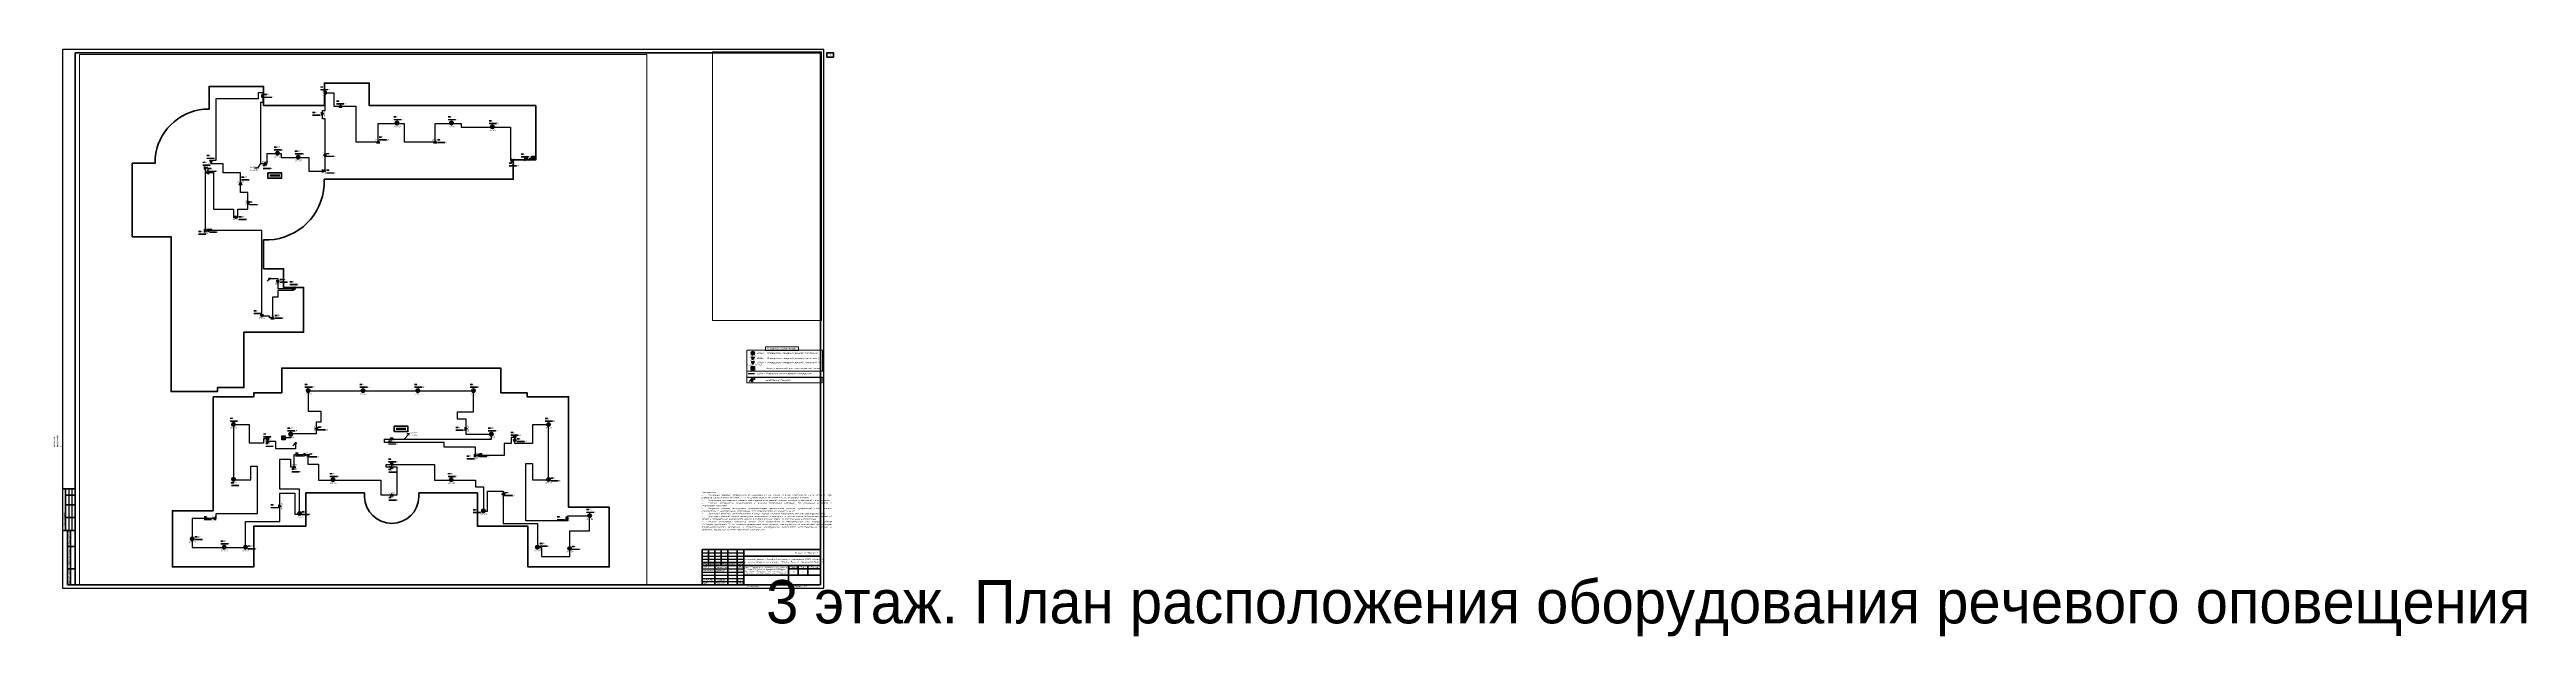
# Paper-space layout '11 План расположения оборудования и кабельных трасс на 3 этаже Р' of a CAD drawing. Extents: x -20 to 3848, y -76 to 841.
# The model-space entities are those that its viewports show. They can reach past a viewport. Long polylines and large blocks are cut down to what shows.
import ezdxf
from ezdxf import colors
from ezdxf.entities.mleader import LeaderData, LeaderLine
from ezdxf.enums import TextEntityAlignment as Align
from ezdxf.math import Vec2, Vec3

# ---------------------------------------------------------------- set-up
doc = ezdxf.new("R2018")
doc.units = 0
doc.header["$LTSCALE"] = 100
doc.set_wipeout_variables(frame=1)
doc.linetypes.add('CONTI', pattern=[0])
doc.layers.get('Defpoints').update_dxf_attribs({"color": 42})
for name, color, linetype in [('_1', 7, 'Continuous'), ('_СОУЭ_Аннотации', 7, 'Continuous'), ('ODG - Проводка', 3, 'Continuous')]:
    doc.layers.add(name, color=color, linetype=linetype)
for name, color, linetype, lineweight in [('_13_СОУЭ_линии', 5, 'Continuous', 70), ('_СОУЭ Оповещение_речевое', 7, 'Continuous', 30), ('АП_АСУ_ОсновнаяТолстая', 7, 'Continuous', 30), ('НО Оповещатели Речь', 5, 'Continuous', 50), ('Радио', 5, 'Continuous', 30), ('СС_Схема', 7, 'Continuous', 30), ('Текст', 7, 'Continuous', 15)]:
    doc.layers.add(name, color=color, linetype=linetype, lineweight=lineweight)
doc.styles.add('ISOCPEUR', font='isocpeui.ttf', dxfattribs={"height": 250})
doc.styles.add('OlympDesign', font='isocpeui.ttf', dxfattribs={"height": 250})
doc.styles.get("Standard").update_dxf_attribs({"font": 'arial.ttf'})
doc.linetypes.add('Открыто в трубе', pattern='A,2,[1,BDG_GOST,S=1,R=0,X=0,Y=0],-4', length=6)

# ---------------------------------------------------------------- blocks, each defined once
blk = doc.blocks.new('*U265')
at = {"linetype": 'Continuous', "lineweight": 25}
for p, q in [((1189, 841), (0, 841)), ((0, 841), (0, 0)), ((1189, 0), (1189, 841)), ((10, 155), (10, 90)), ((15, 155), (15, 90)), ((999, 55), (1064, 55)), ((999, 50), (1064, 50)), ((999, 45), (1064, 45)), ((0, 0), (1189, 0)), ((999, 30), (1064, 30)), ((999, 25), (1064, 25)), ((999, 20), (1064, 20)), ((999, 15), (1064, 15)), ((999, 10), (1064, 10))]:
    blk.add_line(p, q, dxfattribs=at)
at = {"linetype": 'Continuous', "lineweight": 60}
for p, q in [((1184, 836), (20, 836)), ((20, 836), (20, 5)), ((1184, 5), (1184, 836)), ((20, 155), (0, 155)), ((5, 155), (5, 90)), ((20, 145), (5, 145)), ((20, 130), (5, 130)), ((20, 90), (0, 90)), ((20, 110), (5, 110)), ((8, 90), (8, 5)), ((13, 90), (13, 5)), ((8, 65), (20, 65)), ((999, 60), (1184, 60)), ((999, 5), (999, 60)), ((999, 40), (1064, 40)), ((1009, 60), (1009, 35)), ((1019, 60), (1019, 5)), ((1029, 60), (1029, 35)), ((1039, 60), (1039, 5)), ((1054, 60), (1054, 5)), ((1064, 5), (1064, 60)), ((1064, 50), (1184, 50)), ((1184, 5), (1184, 60)), ((8, 30), (20, 30)), ((8, 5), (20, 5)), ((20, 5), (1184, 5)), ((999, 35), (1184, 35)), ((1064, 20), (1184, 20)), ((1134, 35), (1134, 5)), ((1134, 30), (1184, 30)), ((1149, 35), (1149, 20)), ((1164, 35), (1164, 20))]:
    blk.add_line(p, q, dxfattribs=at)
at = {"linetype": 'Continuous', "lineweight": 40}
blk.add_line((1134, 5), (1134, 35), dxfattribs=at)
at = {"lineweight": 60}
blk.add_lwpolyline([(1194, 829), (1204, 829), (1204, 836), (1194, 836)], close=True, dxfattribs=at)
at = {"linetype": 'Continuous', "rotation": 90, "style": 'ISOCPEUR'}
for s, insert, char_height, width, attachment_point in [('#########################', (-7.5, 176), 2.5, 19, 4), ('########################', (-12.5, 176), 2.5, 19, 4), ('#####', (-12.5, 215), 2.5, 10, 5), ('#####', (-7.5, 215), 2.5, 10, 5), ('#####', (-2.5, 215), 2.5, 10, 5), ('Согласовано', (-17.5, 172.5), 3, 35, 5), ('Гл. спец ВК', (-12.5, 156), 2.5, 19, 4), ('#####', (-12.5, 150), 2.5, 10, 5), ('Гл. спец ЭОМ', (-7.5, 156), 2.5, 19, 4), ('######################', (-7.5, 111), 2.5, 19, 4), ('#####', (-7.5, 150), 2.5, 10, 5), ('########################', (-2.5, 111), 2.5, 19, 4), ('#####', (-2.5, 150), 2.5, 10, 5), ('######', (-12.5, 111), 2.5, 19, 4), ('Согласовано', (2.5, 107.5), 2.5, 35, 5), ('ГАП', (-12.5, 91), 2.5, 19, 4), ('Гл. констр. ', (-7.5, 91), 2.5, 19, 4), ('Гл. спец ОВ', (-2.5, 91), 2.5, 19, 4), ('Взам. инв. №', (10.5, 77.5), 2.5, 25, 5), ('Подп. и дата', (10.5, 47.5), 2.5, 35, 5), ('Инв. № подл.', (10.5, 17.5), 2.5, 25, 5)]:
    blk.add_mtext(s, dxfattribs=dict(at, insert=insert, char_height=char_height, width=width, attachment_point=attachment_point))
at = {"char_height": 2.5, "attachment_point": 5, "style": 'ISOCPEUR'}
for s, insert, width in [('Изм.', (1004, 37.5), 10), ('Кол.уч', (1014, 37.5), 10), ('Лист', (1024, 37.5), 10), ('№док', (1034, 37.5), 10), ('Подп.', (1046.5, 37.5), 15), ('Дата', (1059, 37.5), 10), ('Стадия', (1141.5, 32.5), 15), ('Лист', (1156.5, 32.5), 15), ('Листов', (1174, 32.5), 20)]:
    blk.add_mtext(s, dxfattribs=dict(at, insert=insert, width=width))
at = {"linetype": 'Continuous', "char_height": 2.5, "style": 'ISOCPEUR'}
for s, insert, width, attachment_point in [('Капитальный ремонт общеобразовательного учреждения (ГБОУ «Школа № 429»), расположенного по адресу: г. Москва, 5-ая ул. Соколиной Горы д.14', (1124, 42.5), 120, 5), ('16-25/Г-П–ИОС5.2', (1174, 55), 110, 6), ('Разраб.', (1000, 32.5), 19, 4), ('Проверил', (1000, 27.5), 19, 4), ('Н. контр.', (1000, 12.5), 19, 4), ('ГИП', (1000, 7.5), 19, 4), ('Силантьев', (1020, 32.5), 19, 4), ('Поляков', (1020, 27.5), 19, 4), ('Губарева', (1020, 12.5), 19, 4), ('Мурашов', (1020, 7.5), 19, 4), ('05.26', (1055.3, 32.5), 10, 4), ('05.26', (1055.3, 27.5), 10, 4), ('05.26', (1055.3, 12.5), 10, 4), ('05.26', (1055.3, 7.4), 10, 4), ('Копировал', (1078.5, 2.5), 25, 5), ('П', (1141.5, 25), 15, 5), ('Формат', (1149.5, 2.5), 16, 5)]:
    blk.add_mtext(s, dxfattribs=dict(at, insert=insert, width=width, attachment_point=attachment_point))
at = {"linetype": 'Continuous', "insert": (1099, 27.5), "char_height": 2, "width": 70, "attachment_point": 5, "line_spacing_factor": 0.8, "style": 'ISOCPEUR'}
blk.add_mtext('Раздел 5 "Сведения об инженерном оборудовании, о сетях и системах инженерно‐технического обеспечения" Подраздел 5 «Сети связи» Часть 2. Система оповещения управления эвакуацией', dxfattribs=at)
at = {"style": 'ISOCPEUR'}
for tag, p in [('Сквозная_нумерация', (1199, 832.5)), ('Форма3_номер_листа', (1156.5, 25)), ('Форма3_количество_листов', (1174, 25))]:
    blk.add_attdef(tag, text='', height=2.5, dxfattribs=at).set_placement(p, align=Align.MIDDLE_CENTER)
blk.add_attdef('Форма3_дополнительный_шифр', text='', height=2.5, dxfattribs=at).set_placement((1174, 55), align=Align.MIDDLE_LEFT)
at = {"lineweight": 30, "flags": 104}
blk.add_attdef('Форма3_наименование_чертежа', text='', height=2.5, dxfattribs=at).set_placement((1099, 12.5), align=Align.MIDDLE_CENTER)
at = {"style": 'ISOCPEUR', "flags": 8}
blk.add_attdef('Формат', (1157.5, 1.5), '', height=2.5, dxfattribs=at)
blk.add_wipeout([(-20, 220), (-0.5, 220), (-0.5, 90), (-20, 90)])
blk = doc.blocks.new('*U75')
at = {"layer": 'НО Оповещатели Речь', "color": 5}
for p, q in [((-84, -184), (-242, -26)), ((-242, -26), (242, -26)), ((-84, -184), (84, -184)), ((-84, -281), (-84, -184)), ((84, -281), (-84, -281)), ((84, -184), (242, -26)), ((84, -281), (84, -184))]:
    blk.add_line(p, q, dxfattribs=at)
blk.add_circle((0, -114), 273, dxfattribs=at)
at = {"layer": 'Defpoints', "lineweight": 50, "ltscale": 100, "style": 'OlympDesign', "width": 0.8}
blk.add_text('SСS-03', height=250, dxfattribs=at).set_placement((0, -649), align=Align.MIDDLE_CENTER)
blk = doc.blocks.new('*U74')
at = {"color": 5}
blk.add_wipeout([(-348, 366), (348, 366), (121, 140), (121, 0), (-121, 0), (-121, 140)], dxfattribs=at).dxf.layer = 'НО Оповещатели Речь'
at = {"layer": 'НО Оповещатели Речь'}
h = blk.add_hatch(color=5, dxfattribs=at)
h.dxf.hatch_style = 1
h.set_gradient(color1=(0, 0, 255), color2=(0, 0, 255), tint=1)
h.paths.add_polyline_path([(-121, 0), (121, 0), (121, 140), (-121, 140)])
at = {"layer": 'НО Оповещатели Речь', "color": 5}
for p, q in [((-121, 140), (-348, 366)), ((-348, 366), (348, 366)), ((121, 140), (-121, 140)), ((-121, 140), (-121, 0)), ((-121, 0), (121, 0)), ((121, 140), (348, 366)), ((121, 0), (121, 140))]:
    blk.add_line(p, q, dxfattribs=at)
at = {"layer": 'Defpoints', "lineweight": 50, "ltscale": 100, "style": 'OlympDesign', "width": 0.8}
blk.add_text('BIAD4.23', height=250, dxfattribs=at).set_placement((0, -250), align=Align.MIDDLE_CENTER)
blk = doc.blocks.new('*U90')
at = {"layer": 'ODG - Проводка'}
h = blk.add_hatch(color=0, dxfattribs=at)
edge = h.paths.add_edge_path()
edge.add_arc((0, 0), 50, 0, 360)
at = {"layer": 'ODG - Проводка', "color": 0}
for points in [[(0, 0), (212, 212)], [(35, 35), (85, 122)], [(35, 35), (122, 85)]]:
    blk.add_lwpolyline(points, dxfattribs=at)
blk.add_circle((0, 0), 50, dxfattribs=at)
blk = doc.blocks.new('SFT-2300-М')
at = {"true_color": 0xffffff}
h = blk.add_hatch(color=7, dxfattribs=at)
h.dxf.hatch_style = 1
h.paths.add_polyline_path([(250, 292), (-274, 292), (-274, -295), (250, -295)])
at = {"layer": '_1', "lineweight": 30}
h = blk.add_hatch(color=5, dxfattribs=at)
h.dxf.hatch_style = 1
h.paths.add_polyline_path([(177, -2, 1), (-202, -2, 1)])
at = {"color": 5, "lineweight": 30}
blk.add_lwpolyline([(-274, 292), (250, 292), (250, -295), (-274, -295)], close=True, dxfattribs=at)
blk.add_circle((-12, -2), 189, dxfattribs=at)
blk = doc.blocks.new('_ArchTick')
at = {"color": 0, "linetype": 'ByBlock', "const_width": 0.15}
blk.add_lwpolyline([(-0.5, -0.5), (0.5, 0.5)], dxfattribs=at)
blk = doc.blocks.new('*U98')
at = {"layer": 'НО Оповещатели Речь'}
h = blk.add_hatch(color=5, dxfattribs=at)
h.dxf.hatch_style = 1
h.set_gradient(color1=(0, 0, 255), color2=(0, 0, 255), rotation=351.73505, tint=1)
h.paths.add_polyline_path([(243, 256), (-243, 256), (-85, 98), (85, 98)])
at = {"linetype": 'CONTI', "lineweight": 60}
for p, q in [((-243, 256), (243, 256)), ((-85, 98), (-243, 256)), ((-85, 0), (-85, 98)), ((85, 0), (-85, 0)), ((85, 98), (85, 0))]:
    blk.add_line(p, q, dxfattribs=at)
at = {"layer": 'НО Оповещатели Речь', "color": 5}
for p, q in [((-85, 98), (-243, 256)), ((-243, 256), (243, 256)), ((85, 98), (-85, 98)), ((-85, 98), (-85, 0)), ((243, 256), (85, 98)), ((85, 98), (243, 256)), ((85, 0), (85, 98)), ((-85, 0), (85, 0))]:
    blk.add_line(p, q, dxfattribs=at)
at = {"layer": 'Defpoints', "color": 7, "lineweight": 50, "ltscale": 100, "style": 'OlympDesign', "width": 0.8}
blk.add_text('SWS-110W (10 Вт)', height=250, dxfattribs=at).set_placement((0, -244), align=Align.MIDDLE_CENTER)
blk = doc.blocks.new('*U88')
at = {"layer": 'ODG - Проводка'}
h = blk.add_hatch(color=0, dxfattribs=at)
edge = h.paths.add_edge_path()
edge.add_arc((0, 0), 50, 0, 360)
at = {"layer": 'ODG - Проводка', "color": 0}
for points in [[(-212, -212), (0, 0)], [(-212, -212), (-162, -126)], [(-212, -212), (-126, -162)]]:
    blk.add_lwpolyline(points, dxfattribs=at)
blk.add_circle((0, 0), 50, dxfattribs=at)

msp = doc.modelspace()

# ---------------------------------------------------------------- linework, layer by layer
at = {"color": 5, "lineweight": 30}
msp.add_line((73181.1, -36055), (74158.5, -36055), dxfattribs=at)
at = {"layer": '_13_СОУЭ_линии', "color": 5, "lineweight": 30}
for points in [[(587350.4, -79005.6), (588585.4, -79005.6), (588585.4, -80563.2), (591078.6, -80563.2), (591078.6, -80887.1), (588585.4, -80887.1), (588585.4, -81887.6), (587788.3, -81887.6), (587788.3, -85155.1), (587300.3, -85155.1), (587300.3, -84851.8), (586109, -84851.8), (586109, -71497.7), (577320.1, -71497.7), (577320.1, -61719.3), (577668.5, -61719.3), (577668.5, -62438.4), (578551.1, -62438.4), (578551.1, -68158.5), (581693.4, -68158.5), (581693.4, -69453.9), (582356.8, -69453.9), (582356.8, -68158.5), (583920.9, -68158.5), (583920.9, -65561.1), (582775.5, -65561.1), (582775.5, -62510.2), (580094.8, -62510.2), (580094.8, -61106.1), (578194, -61106.1), (578194, -60506.3), (578994.3, -60506.3), (578994.3, -50899.8), (585577.2, -50899.8), (585577.2, -49933.7), (586270.1, -49933.7), (586270.1, -51531.2), (585877.8, -51531.2), (585877.8, -61035.2), (586919.5, -61035.2), (586919.5, -59480.9), (589149, -59480.9), (589149, -60112.9), (593457.7, -60112.9), (593457.7, -62209.8), (596002.2, -62209.8), (596002.2, -54083.2), (595620.5, -54083.2), (595620.5, -54083.2), (595600.1, -54083.2), (595600.1, -52764.7), (596002.2, -52764.7), (596002.2, -49974.8), (597374.7, -49974.8), (597374.7, -52085.2), (600791.1, -52085.2), (600791.1, -57640.3), (604285.5, -57640.3), (604285.5, -54772.4), (608310.9, -54772.4), (608310.9, -57640.3), (613170.8, -57640.3), (613170.8, -54772.4), (617229.9, -54772.4), (617229.9, -55384.8), (624916, -55384.8), (624916, -60565.5), (625270.1, -60565.5), (625270.1, -60384.4), (627957.9, -60384.4), (627957.9, -60182.2), (628262.5, -60182.2)], [(591380, -104729.3), (591380, -105614.5), (588306.5, -105614.5), (588306.5, -104462.8), (586995.6, -104462.8), (586995.6, -104039.5), (586378.4, -104039.5), (586378.4, -104710.5), (584202.1, -104710.5), (584202.1, -101842.1), (581688, -101842.1), (581688, -110425), (584366.3, -110425), (584366.3, -108317.9), (585370.1, -108317.9), (585370.1, -115764), (578900.6, -115764), (578900.6, -116469.8), (575225.6, -116469.8), (575225.6, -121024.8), (583555.6, -121024.8), (583555.6, -116954.2), (588915.2, -116954.2), (588915.2, -112531.6), (591247.2, -112531.6), (591247.2, -115774.8), (591984.5, -115774.8), (591984.5, -111901.5), (588915.2, -111901.5), (588915.2, -107184.4), (590605.4, -107184.4), (590605.4, -108397.9), (591148.9, -108397.9), (591148.9, -106502.3), (593270.9, -106502.3), (593270.9, -107995.1), (594949, -107995.1), (594949, -110484.8), (604707.9, -110484.8), (604707.9, -112790.2), (607230.8, -112790.2), (607230.8, -108440.2), (605543.7, -108440.2), (605543.7, -108039.4), (613097.6, -108039.4), (613097.6, -110484.8), (619450.6, -110484.8), (619450.6, -111506.9), (620705.1, -111506.9), (620705.1, -115349.2), (621324.6, -115349.2), (621324.6, -112220.5), (623816, -112220.5), (623816, -117279.6), (629130.6, -117279.6), (629130.6, -121024.8), (629806.7, -121024.8), (629806.7, -122422.3), (634190.6, -122422.3), (634190.6, -118425.3), (637290.7, -118425.3), (637290.7, -116103.3), (633815.2, -116103.3), (633815.2, -116853.1), (627319.3, -116853.1), (627319.3, -107869.9), (628359.4, -107869.9), (628359.4, -110452.3), (630870.6, -110452.3), (630870.6, -101867.1), (628371.5, -101867.1), (628371.5, -104753.5), (625620.6, -104753.5), (625620.6, -103849.4), (625054.1, -103849.4), (625054.1, -104753.5), (623930.2, -104753.5), (623930.2, -106615.4), (619485.2, -106615.4), (619485.2, -105327.2), (614567.3, -105327.2), (614567.3, -104610), (605283.1, -104610), (605283.1, -104069.4), (621955.4, -104069.4), (621955.4, -103379.4), (618017.6, -103379.4), (618017.6, -100985.8), (616669.1, -100985.8), (616669.1, -99824.5), (619153.1, -99824.5), (619153.1, -96570.9), (593348.1, -96570.9), (593348.1, -99718.7), (595330.1, -99718.7), (595330.1, -101408.6), (594613.5, -101408.6), (594613.5, -103271.1), (590615.7, -103271.1), (590615.7, -103876.1), (589739.9, -103876.1)]]:
    msp.add_lwpolyline(points, dxfattribs=at)
at = {"layer": '_СОУЭ_Аннотации', "color": 67, "linetype": 'CONTI', "lineweight": 60, "ltscale": 100, "true_color": 0x727430}
msp.add_lwpolyline([(577060.5, -52551.5), (577870.5, -52551.5), (577870.5, -48984.8), (586370.5, -48984.8), (586370.5, -51984.8), (595870.5, -51984.8), (595870.5, -48474.8), (602870.5, -48474.8), (602870.5, -51984.8), (628880.5, -51984.8), (628880.5, -60484.8), (625370.5, -60484.8), (625370.5, -63484.8), (595855.5, -63484.8), (595855.5, -64424.8, -0.38234361), (587180.4, -72966.1), (586370.4, -72966.1), (586370.4, -77469.8), (589500.4, -77469.8), (589500.4, -80399.8), (592620.5, -80399.8), (592620.5, -87399.8), (588391, -87399.8), (583300.4, -87399.8), (583300.4, -96027.4), (579180.6, -96027.4), (579180.6, -96649.8), (571940.4, -96649.9), (571940.4, -72484.8), (565870.5, -72484.8), (565870.5, -60984.8), (569437.2, -60984.8), (569437.2, -60174.8, -0.3603729)], format="xyb", close=True, dxfattribs=at)
at = {"layer": '_СОУЭ_Аннотации', "color": 1, "linetype": 'CONTI', "lineweight": 60, "ltscale": 100}
for points in [[(587065.8, -62487.7), (589192.1, -62487.7), (589192.1, -63336.2), (587065.8, -63336.2)], [(606782, -102058.8), (608908.2, -102058.8), (608908.2, -102907.3), (606782, -102907.3)]]:
    msp.add_lwpolyline(points, close=True, dxfattribs=at)
at = {"layer": '_СОУЭ_Аннотации', "color": 67, "linetype": 'CONTI', "lineweight": 60, "ltscale": 100, "true_color": 0x727430}
msp.add_lwpolyline([(578500.5, -97469.4), (578500.5, -115254.8), (572150.5, -115254.8), (572150.6, -124029.8), (584850.6, -124029.8), (584850.6, -117679.8), (592970.6, -117679.8), (592970.6, -112489.8), (602140.1, -112489.8), (602140.1, -113089.8, 0.97530836), (610650.3, -113089.8), (610650.3, -112489.8), (619785.6, -112489.8), (619785.6, -117679.8), (627665.6, -117679.8), (627665.6, -124029.8), (640365.6, -124029.8), (640365.6, -114719.8), (634015.6, -114719.8), (634015.6, -97469.4), (627525.6, -97469.4), (627525.6, -96849.8), (623415.6, -96849.8), (623415.6, -92984.8), (589215.6, -92984.8), (589215.6, -96849.8), (584875.6, -96849.8), (584875.5, -97469.4), (578500.6, -97469.4)], format="xyb", dxfattribs=at)

# ---------------------------------------------------------------- block references
for p in [(628536.9, -60180.6), (589490, -103874.5)]:
    msp.add_blockref('SFT-2300-М', p)
at = {"layer": '_СОУЭ Оповещение_речевое', "color": 4, "lineweight": 50}
for p in [(73800.2, -24322), (607216.5, -54588.7), (615729.4, -54588.7), (622105.8, -55201.1), (588557.2, -59297.2), (591794.9, -59929.2), (593348.1, -96387.2), (601913.1, -96387.2), (610468, -96387.2), (619153.1, -96387.2), (581688, -101658.4), (590615.7, -103183.2), (621955.4, -103195.7), (630870.6, -101683.4), (581688.1, -110243.6), (597228, -110301.1), (615687.3, -110301.1), (630870.6, -110268.6), (591984.5, -115591.1), (620705.1, -115165.5), (637290.7, -115919.6), (575225.6, -119528.6), (580220.6, -120841.1), (583555.6, -120841.1), (629130.6, -120841.1), (634190.6, -121041.1)]:
    msp.add_blockref('*U75', p, dxfattribs=at)
at = {"layer": 'Радио', "xscale": 2, "yscale": 2, "zscale": 2, "rotation": 178.7329526101915}
for name, p in [('*U90', (73818.9, -32199.6)), ('*U88', (73803.1, -32536.4)), ('*U90', (587350.4, -79005.6)), ('*U90', (587350.4, -79005.6)), ('*U90', (591380, -104729.3)), ('*U90', (591380, -104729.3))]:
    msp.add_blockref(name, p, dxfattribs=at)

# ---------------------------------------------------------------- texts
at = {"layer": '_СОУЭ_Аннотации', "color": 7, "linetype": 'Открыто в трубе', "lineweight": 60, "ltscale": 100, "char_height": 250, "width": 418.76, "attachment_point": 1, "style": 'OlympDesign', "bg_fill": 1, "box_fill_scale": 1, "bg_fill_color": 7, "bg_fill_true_color": 16777215, "bg_fill_transparency": 0}
for s, insert in [('1,5Вт', (586478.8, -50153)), ('3Вт', (593991.8, -52940.3)), ('3Вт', (606683.3, -53634.8)), ('3Вт', (615196.1, -53634.8)), ('3Вт', (621572.6, -54247.2)), ('1,5Вт', (588024, -58343.3)), ('1,5Вт', (591261.7, -58975.3)), ('3Вт', (592814.8, -95433.3)), ('3Вт', (601379.8, -95433.3)), ('3Вт', (609934.8, -95433.3)), ('3Вт', (618619.8, -95433.3)), ('3Вт', (581154.8, -100704.5)), ('1,5Вт', (590082.5, -102229.3)), ('1,5Вт', (621422.1, -102241.8)), ('3Вт', (630337.3, -100729.5)), ('3Вт', (581318.8, -110778.1)), ('1,5Вт', (596694.7, -109347.2)), ('1,5Вт', (615154, -109347.2)), ('3Вт', (631205.3, -110044.8)), ('1,5Вт', (592306.3, -115292.4)), ('1,5Вт', (619087.2, -115002.4)), ('1,5Вт', (636757.5, -114965.7)), ('1,5Вт', (575615.4, -119203.9)), ('1,5Вт', (579687.3, -119887.2)), ('1,5Вт', (583896.5, -120650.8)), ('1,5Вт', (629513.7, -120260.7)), ('3Вт', (634538.6, -120739.7))]:
    msp.add_mtext(s, dxfattribs=dict(at, insert=insert))
at = {"layer": '_СОУЭ_Аннотации', "char_height": 250, "width": 1197.062, "attachment_point": 1, "style": 'OlympDesign', "bg_fill": 1, "box_fill_scale": 1, "bg_fill_color": 7, "bg_fill_true_color": 16777215, "bg_fill_transparency": 0}
for s, insert in [('BIAD8.13', (586481.2, -50578.3, 0)), ('BIAD8.19', (593994.1, -53365.6, 0)), ('BIAD8.23', (606685.6, -54060.1, 0)), ('BIAD8.25', (615198.5, -54060.1, 0)), ('BIAD8.26', (621574.9, -54672.5, 0)), ('BIAD8.16', (591264, -59400.6, 0)), ('BIAD9.37', (592817.1, -95858.7, 0)), ('BIAD9.36', (601382.1, -95858.7, 0)), ('BIAD9.35', (609937.1, -95858.7, 0)), ('BIAD9.34', (618622.1, -95858.7, 0)), ('BIAD9.3', (581157.1, -101129.9, 0)), ('BIAD9.39', (590084.8, -102654.7, 0)), ('BIAD9.32', (621424.5, -102667.2, 0)), ('BIAD9.26', (630339.6, -101154.9, 0)), ('BIAD9.4', (581321.1, -111203.5, 0)), ('BIAD9.14', (596697.1, -109772.6, 0)), ('BIAD9.18', (615156.3, -109772.6, 0)), ('BIAD9.25', (631207.6, -110470.2, 0)), ('BIAD9.10', (592308.6, -115717.8, 0)), ('BIAD9.19', (619089.5, -115427.8, 0)), ('BIAD9.23', (636759.8, -115391.1, 0)), ('BIAD9.6', (575617.7, -119629.3, 0)), ('BIAD9.7', (579689.7, -120312.6, 0)), ('BIAD9.8', (583898.8, -121076.2, 0)), ('BIAD9.21', (629516, -120686.1, 0)), ('BIAD9.22', (634540.9, -121165.1, 0))]:
    msp.add_mtext(s, dxfattribs=dict(at, insert=insert))
at = {"layer": 'АП_АСУ_ОсновнаяТолстая', "char_height": 250, "attachment_point": 1, "style": 'ISOCPEUR'}
for s, width, insert in [('{\\C0;BIADn -} Оповещатель пожарный речевой{\\C0; потолочный}', 8943.477, (74464, -24300.9)), ('{\\C0;-} межэтажные проходки', 8745.764, (75607.6, -32258)), ('{\\C0;LZOn} - Кабельные линии речевого оповещения', 8943.477, (74558.9, -35920.2))]:
    msp.add_mtext_dynamic_manual_height_columns(s, width=width, gutter_width=125000, heights=[0], dxfattribs=dict(at, insert=insert))
at = {"layer": 'СС_Схема', "ltscale": 100, "insert": (80964.2, -20245.8), "char_height": 250, "attachment_point": 5, "style": 'ISOCPEUR'}
msp.add_mtext_dynamic_manual_height_columns('\\pxql;УСЛОВНЫЕ ОБОЗНАЧЕНИЯ', width=10881.414, gutter_width=12.5, heights=[0], dxfattribs=at)

# ---------------------------------------------------------------- next in the draw order: block references
at = {"layer": '_СОУЭ Оповещение_речевое', "color": 4, "lineweight": 50, "xscale": 0.71930163509888, "yscale": 0.71930163509888, "zscale": 0.71930163509888}
for p in [(73800.2, -25360.7), (627380.5, -60484.8), (582024.7, -69554.3), (586105.8, -84934.7), (586995.6, -104169.8), (606377.6, -104169.8), (625620.6, -103949.8), (606377.6, -108139.8)]:
    msp.add_blockref('*U74', p, dxfattribs=at)
for p, rotation in [((586370.5, -50484.8), 90), ((595870.5, -49974.8), 270), ((604285.5, -57539.9), 180), ((613170.8, -57539.9), 180), ((577420.5, -61745.3), 89.99999999999999), ((586620.5, -60934.8), 180), ((595820.5, -59731.1), 270), ((582775.5, -64054.8), 180), ((577420.5, -71549.3), 89.99999999999999), ((591120.5, -80399.8), 180), ((594513.1, -102462.5), 270), ((618118, -102462.5), 89.99999999999999), ((593170.6, -106665.4), 270), ((619585.6, -106665.4), 89.99999999999999), ((589015.6, -114589.2), 89.99999999999999), ((606395.6, -112689.8), 180), ((623715.6, -112676.3), 270), ((578600.6, -116469.8), 270), ((633915.6, -116469.8), 89.99999999999999)]:
    msp.add_blockref('*U74', p, dxfattribs=dict(at, rotation=rotation))

# ---------------------------------------------------------------- next in the draw order: block references
msp.add_blockref('SFT-2300-М', (73812.4, -26794))
at = {"layer": '_СОУЭ Оповещение_речевое', "color": 4, "lineweight": 50}
msp.add_blockref('*U98', (73800.2, -26037.6), dxfattribs=at)
at = {"layer": '_СОУЭ Оповещение_речевое', "color": 4, "lineweight": 50, "xscale": 0.71930163509888, "yscale": 0.71930163509888, "zscale": 0.71930163509888}
for p, rotation in [((598385.5, -51984.8), 180), ((595855.5, -62209.8), 89.99999999999999), ((625370.5, -60565.5), 90), ((577540.5, -62434.8), 270), ((583820.5, -67164.5), 270), ((577540.5, -71464.5), 270), ((587788.3, -85054.7), 180), ((586995.6, -104289.8), 180), ((625620.6, -104069.8), 180), ((591148.9, -108259.8), 180), ((606377.6, -108339.8), 180), ((619785.6, -106615.4), 270)]:
    msp.add_blockref('*U74', p, dxfattribs=dict(at, rotation=rotation))
msp.add_blockref('*U74', (588585.4, -79619.8), dxfattribs=at)

# ---------------------------------------------------------------- next in the draw order: texts
at = {"layer": '_СОУЭ_Аннотации', "color": 7, "linetype": 'Открыто в трубе', "lineweight": 60, "ltscale": 100, "style": 'OlympDesign', "bg_fill": 1, "box_fill_scale": 1, "bg_fill_color": 7, "bg_fill_true_color": 16777215, "bg_fill_transparency": 0}
for s, insert, char_height, width, attachment_point in [('6Вт', (595223.2, -48957, 0), 250, 418.76, 1), ('3Вт', (604391.8, -56786.9, 0), 250, 418.76, 1), ('3Вт', (613502.1, -57219.4, 0), 250, 418.76, 1), ('3Вт', (577516.1, -59678), 250, 418.76, 1), ('6Вт', (586263.4, -61249.6, 0), 250, 418.76, 1), ('6Вт', (596169, -59368.8, 0), 250, 418.76, 1), ('1,5Вт', (582887.4, -63037, 0), 250, 418.76, 1), ('ZO-8', (588129, -62912), 350, 1602.162, 5), ('6Вт', (594891.9, -102073.5, 0), 250, 418.76, 1), ('3Вт', (605851, -104291.8, 0), 250, 418.76, 1), ('ZO-9', (607845.1, -102483.1), 350, 1602.162, 5), ('6Вт', (616387.2, -102131.8, 0), 250, 418.76, 1), ('6Вт', (587497.7, -114231, 0), 250, 418.76, 1), ('3Вт', (605906.2, -113057, 0), 250, 418.76, 1), ('6Вт', (624065.1, -112318, 0), 250, 418.76, 1), ('6Вт', (577082.7, -116111.5, 0), 250, 418.76, 1), ('6Вт', (632198.9, -116111.5, 0), 250, 418.76, 1)]:
    msp.add_mtext(s, dxfattribs=dict(at, insert=insert, char_height=char_height, width=width, attachment_point=attachment_point))
at = {"layer": '_СОУЭ_Аннотации', "char_height": 250, "width": 1197.062, "attachment_point": 1, "style": 'OlympDesign', "bg_fill": 1, "box_fill_scale": 1, "bg_fill_color": 7, "bg_fill_true_color": 16777215, "bg_fill_transparency": 0}
for s, insert in [('BIAD8.20', (595225.5, -49382.4, 0)), ('BIAD8.22', (604394.1, -57212.2, 0)), ('BIAD8.24', (613504.5, -57644.8, 0)), ('BIAD8.14', (586265.8, -61675, 0)), ('BIAD8.15', (588026.3, -58768.7, 0)), ('BIAD8.11', (582889.7, -63462.4, 0)), ('BIAD8.9', (582473, -69661.3, 0)), ('BIAD9.38', (594894.3, -102498.9, 0)), ('BIAD9.33', (616389.5, -102557.1, 0)), ('BIAD9.31', (605853.3, -104717.2)), ('BIAD9.9', (587500, -114656.3, 0)), ('BIAD9.15', (605908.5, -113482.3, 0)), ('BIAD9.20', (624067.4, -112743.4, 0)), ('BIAD9.5', (577085, -116536.9, 0)), ('BIAD9.24', (632201.2, -116536.9, 0))]:
    msp.add_mtext(s, dxfattribs=dict(at, insert=insert))
at = {"layer": 'АП_АСУ_ОсновнаяТолстая', "char_height": 250, "attachment_point": 1, "style": 'ISOCPEUR'}
for s, width, insert in [('{\\C0;BIADn -} Оповещатель пожарный речевой настенный 1,5-6W', 9929.896, (74464, -25094.2)), ('{\\C0;BIADn -} Оповещатель пожарный речевой настенный 10W', 10053.201, (74464, -25754.6)), ('{\\C0; -} Фильтр оконечный для трансляционной линии', 8943.477, (75333.5, -26660.9))]:
    msp.add_mtext_dynamic_manual_height_columns(s, width=width, gutter_width=125000, heights=[0], dxfattribs=dict(at, insert=insert))

# ---------------------------------------------------------------- next in the draw order: block references
at = {"layer": '_СОУЭ Оповещение_речевое', "color": 4, "lineweight": 50, "xscale": 0.71930163509888, "yscale": 0.71930163509888, "zscale": 0.71930163509888, "rotation": 89.99999999999999}
msp.add_blockref('*U74', (592970.6, -106502.3), dxfattribs=at)

# ---------------------------------------------------------------- next in the draw order: texts
at = {"layer": '_СОУЭ_Аннотации', "color": 7, "linetype": 'Открыто в трубе', "lineweight": 60, "ltscale": 100, "char_height": 250, "width": 418.76, "attachment_point": 1, "style": 'OlympDesign', "bg_fill": 1, "box_fill_scale": 1, "bg_fill_color": 7, "bg_fill_true_color": 16777215, "bg_fill_transparency": 0}
for s, insert in [('6Вт', (597738.2, -51185.5, 0)), ('3Вт', (576850.7, -60727.5, 0)), ('6Вт', (577819.4, -61709.1, 0)), ('6Вт', (624723.2, -60858.6, 0)), ('6Вт', (626568.5, -59453.1, 0)), ('6Вт', (596197.2, -61963.5, 0)), ('1,5Вт', (582470.6, -69236, 0)), ('3Вт', (584162.2, -66918.2, 0)), ('3Вт', (576214.6, -71509, 0)), ('6Вт', (577882.2, -71218.2, 0)), ('1,5Вт', (588917.1, -79006.5, 0)), ('6Вт', (590473.2, -79382, 0)), ('6Вт', (584849.2, -83922.7, 0)), ('1,5Вт', (588130.1, -84648, 0)), ('6Вт', (586348.2, -103152, 0)), ('6Вт', (624973.2, -102932, 0)), ('6Вт', (625946.4, -103921.2, 0)), ('6Вт', (586687.5, -104653.6, 0)), ('3Вт', (605851, -107086.6, 0)), ('6Вт', (618086.5, -106608.6, 0)), ('6Вт', (620092.5, -106257.1, 0)), ('3Вт', (605888.2, -108707, 0))]:
    msp.add_mtext(s, dxfattribs=dict(at, insert=insert))
at = {"layer": '_СОУЭ_Аннотации', "char_height": 250, "width": 1197.062, "attachment_point": 1, "style": 'OlympDesign', "bg_fill": 1, "box_fill_scale": 1, "bg_fill_color": 7, "bg_fill_true_color": 16777215, "bg_fill_transparency": 0}
for s, insert in [('BIAD8.21', (597740.5, -51610.8, 0)), ('BIAD8.7', (576853, -61152.9, 0)), ('BIAD8.12', (577518.5, -60103.4, 0)), ('BIAD8.18', (596171.4, -59794.1, 0)), ('BIAD8.27', (624725.5, -61283.9, 0)), ('BIAD8.28', (626570.8, -59878.5, 0)), ('BIAD8.8', (577821.7, -62134.4, 0)), ('BIAD8.17', (596199.6, -62388.8, 0)), ('BIAD8.10', (584164.6, -67343.5, 0)), ('BIAD8.6', (576216.9, -71934.3, 0)), ('BIAD8.5', (577884.6, -71643.5, 0)), ('BIAD8.1', (588919.4, -79431.9, 0)), ('BIAD8.2', (590475.5, -79807.4, 0)), ('BIAD8.4', (584851.5, -84348.1, 0)), ('BIAD8.3', (588132.4, -85073.4, 0)), ('BIAD9.2', (586350.6, -103577.4, 0)), ('BIAD9.28', (624975.6, -103357.4, 0)), ('BIAD9.27', (625948.8, -104346.5, 0)), ('BIAD9.1', (586689.8, -105079, 0)), ('BIAD9.17', (605853.3, -107512)), ('BIAD9.30', (618088.9, -107034, 0)), ('BIAD9.29', (620094.8, -106682.5, 0)), ('BIAD9.11', (590768.8, -109063.7, 0)), ('BIAD9.16', (605890.5, -109132.3, 0))]:
    msp.add_mtext(s, dxfattribs=dict(at, insert=insert))

# ---------------------------------------------------------------- next in the draw order: leaders
ml = msp.add_multileader_mtext('Standard')
ml.set_content('LZO-8^JL=250м', color=256, style='OlympDesign')
ml.set_leader_properties(color=256, linetype='ByLayer', lineweight=-1)
ml.set_arrow_properties(name='ARCHTICK')
ml.build(insert=Vec2(0, 0))
ml.multileader.update_dxf_attribs({"text_left_attachment_type": 6, "text_right_attachment_type": 6, "dogleg_length": 50, "arrow_head_size": 100})
ctx = ml.context
ctx.base_point, ctx.char_height, ctx.arrow_head_size, ctx.landing_gap_size, ctx.plane_origin = Vec3(584247.9, -61774.7), 250, 100, 0, Vec3(585711.3, -60704.3)
ctx.left_attachment, ctx.right_attachment = 6, 6
notes = []
notes.append((ctx, [(0, (1, 1, 0), (585417.6, -61774.7), (-1, 0), 50, [(0, [(585877.8, -61035.2)], 0, [])])]))
ctx.mtext.insert, ctx.mtext.width, ctx.mtext.flow_direction = Vec3(584247.9, -61474.7), 383.666, 5
ctx.mtext.has_bg_fill, ctx.mtext.bg_color, ctx.mtext.bg_scale_factor, ctx.mtext.bg_transparency, ctx.mtext.use_window_bg_color = 1, -1027028792, 1.5, 0, 1
ml = msp.add_multileader_mtext('Standard')
ml.set_content('LZO-9^JL=405м', color=256, style='OlympDesign')
ml.set_leader_properties(color=256, linetype='ByLayer', lineweight=-1)
ml.set_arrow_properties(name='ARCHTICK')
ml.build(insert=Vec2(0, 0))
ml.multileader.update_dxf_attribs({"text_left_attachment_type": 6, "text_right_attachment_type": 6, "dogleg_length": 50, "arrow_head_size": 100})
ctx = ml.context
ctx.base_point, ctx.char_height, ctx.arrow_head_size, ctx.landing_gap_size, ctx.plane_origin = Vec3(609162.8, -103244), 250, 100, 0, Vec3(608171.9, -103738.5)
ctx.left_attachment, ctx.right_attachment = 6, 6
notes.append((ctx, [(1, (1, 1, 0), (609112.8, -103244), (1, 0), 50, [(0, [(608338.3, -104069.4)], 0, [])])]))
ctx.mtext.insert, ctx.mtext.width, ctx.mtext.flow_direction = Vec3(609162.8, -102944), 383.666, 5
ctx.mtext.has_bg_fill, ctx.mtext.bg_color, ctx.mtext.bg_scale_factor, ctx.mtext.bg_transparency, ctx.mtext.use_window_bg_color = 1, -1027028792, 1.5, 0, 1
for ctx, leaders in notes:
    for number, flags, end, landing, length, lines in leaders:
        leader = LeaderData()
        leader.index, (leader.has_last_leader_line, leader.has_dogleg_vector, leader.attachment_direction) = number, flags
        leader.last_leader_point, leader.dogleg_vector, leader.dogleg_length = Vec3(end), Vec3(landing), length
        for number, points, colour, breaks in lines:
            line = LeaderLine()
            line.index, line.vertices, line.color, line.breaks = number, Vec3.list(points), colors.encode_raw_color(colour), breaks
            leader.lines.append(line)
        ctx.leaders.append(leader)

# ---------------------------------------------------------------- next in the draw order: block references
at = {"layer": '_СОУЭ Оповещение_речевое', "color": 4, "lineweight": 50, "xscale": 0.71930163509888, "yscale": 0.71930163509888, "zscale": 0.71930163509888, "rotation": 90}
msp.add_blockref('*U74', (595700.5, -53259.8), dxfattribs=at)
at = {"layer": '_СОУЭ Оповещение_речевое', "color": 4, "lineweight": 50, "xscale": 0.71930163509888, "yscale": 0.71930163509888, "zscale": 0.71930163509888}
msp.add_blockref('*U74', (578194, -60814.8), dxfattribs=at)

# ---------------------------------------------------------------- next in the draw order: texts
at = {"layer": '_СОУЭ_Аннотации', "color": 7, "linetype": 'Открыто в трубе', "lineweight": 60, "ltscale": 100, "char_height": 250, "width": 418.76, "attachment_point": 1, "style": 'OlympDesign', "bg_fill": 1, "box_fill_scale": 1, "bg_fill_color": 7, "bg_fill_true_color": 16777215, "bg_fill_transparency": 0}
for s, insert in [('6Вт', (591353.4, -106151.1, 0)), ('6Вт', (593549.4, -106276.5, 0)), ('1,5Вт', (590766.5, -108638.3, 0))]:
    msp.add_mtext(s, dxfattribs=dict(at, insert=insert))
at = {"layer": '_СОУЭ_Аннотации', "char_height": 250, "width": 1197.062, "attachment_point": 1, "style": 'OlympDesign', "bg_fill": 1, "box_fill_scale": 1, "bg_fill_color": 7, "bg_fill_true_color": 16777215, "bg_fill_transparency": 0}
for s, insert in [('BIAD9.12', (591355.8, -106576.5, 0)), ('BIAD9.13', (593551.7, -106701.8, 0))]:
    msp.add_mtext(s, dxfattribs=dict(at, insert=insert))

psp = doc.layouts.new('11 План расположения оборудования и кабельных трасс на 3 этаже Р')

# ---------------------------------------------------------------- viewports
at = {"layer": 'Defpoints', "color": 2}
psp.add_viewport(center=(470.1, 419.5), size=(886.1, 827.986), view_center_point=(601935.8, -85385.2), view_height=82798.6, dxfattribs=at)

# ---------------------------------------------------------------- next in the draw order: block references
ref = psp.add_blockref('*U265', (0.3, 0))
ref.add_attrib('Формат', 'А0', (1157.8, 1.5), dxfattribs={"height": 2.5, "style": 'ISOCPEUR'})
ref.add_attrib('Форма3_номер_листа', '5', dxfattribs={"height": 2.5, "style": 'ISOCPEUR'}).set_placement((1156.8, 25), align=Align.MIDDLE_CENTER)
lines = psp.add_mtext('3 этаж. План расположения оборудования речевого оповещения', dxfattribs={"insert": (1099.3, 12.5), "char_height": 67.724, "attachment_point": 1})
ref.add_attrib('Форма3_наименование_чертежа', '', (1099.3, 12.5), dxfattribs={"flags": 104}).embed_mtext(lines)
ref.add_attrib('Форма3_дополнительный_шифр', '-ГЧ', dxfattribs={"height": 2.5, "style": 'ISOCPEUR'}).set_placement((1174.3, 55), align=Align.MIDDLE_LEFT)
ref.add_attrib('Сквозная_нумерация', '26', dxfattribs={"height": 2.5, "style": 'ISOCPEUR'}).set_placement((1199.3, 832.5), align=Align.MIDDLE_CENTER)

# ---------------------------------------------------------------- next in the draw order: texts
at = {"layer": 'Текст', "insert": (998.4, 150.7), "char_height": 2.5, "attachment_point": 1, "style": 'OlympDesign'}
psp.add_mtext_dynamic_manual_height_columns('\\pxqj;Примечания:\\P-^IНастенные речевые оповещатели устанавливаются на стенах согласно графической части проекта. Верх устройств располагается не ниже 2,3 м от уровня пола и не менее 150 мм от уровня потолка.\\P-^IПотолочные акустические системы монтируются в подвесной потолок согласно графической части проекта.\\P-^IРечевые оповещатели подключаются к линиям оповещения напрямую, без разъемных устройств и регуляторов громкости.\\P-^IМощности отводов согласующих трансформаторов принимаются согласно графической части проекта. Оповещатели в универсальном спортивном зале подключаются на мощность 10 Вт.\\P-^IОконечные фильтры устанавливаются в конце линий речевого оповещения согласно структурной схеме.\\P-^IПрокладка кабелей линий оповещения выполняется в коридорах в лотках систем безопасности. Опуски из лотков к оборудованию выполняются скрыто в гофрированных трубах за отделочными материалами.\\P-^IМонтаж огнестойких кабельных линий (ОКЛ) выполняется в гофрированной или гладкой жесткой ПВХ-трубе диаметром 20 мм согласно графической части проекта, спецификации и технической документации завода-изготовителя. Крепление к строительным конструкциям выполняется металлическими скобами и крепежом, входящими в состав принятого решения ОКЛ.', width=182.756, gutter_width=0.01, heights=[0], dxfattribs=at)

# ---------------------------------------------------------------- next in the draw order: viewports
at = {"layer": 'Defpoints', "color": 2}
for center, size, view_center_point, view_height, status in [((1100.6, 627.5), (170.2, 419.76), (659477.6, -65102.9), 41976.08, 3), ((1128.3, 355.1), (118, 33.125), (78779.1, -25608.6), 3312.468, 6), ((1124.2, 373.8), (51.6, 6.04), (77849.9, -20250.2), 604.007, 5), ((1129, 333.8), (119.6, 9.923), (78935.9, -36187.5), 992.3001, 4), ((1128.2, 324.9), (117.5, 8.938), (78913.3, -32362.8), 893.8003, 7)]:
    psp.add_viewport(center=center, size=size, view_center_point=view_center_point, view_height=view_height, status=status, dxfattribs=at)

doc.saveas('drawing.dxf')
